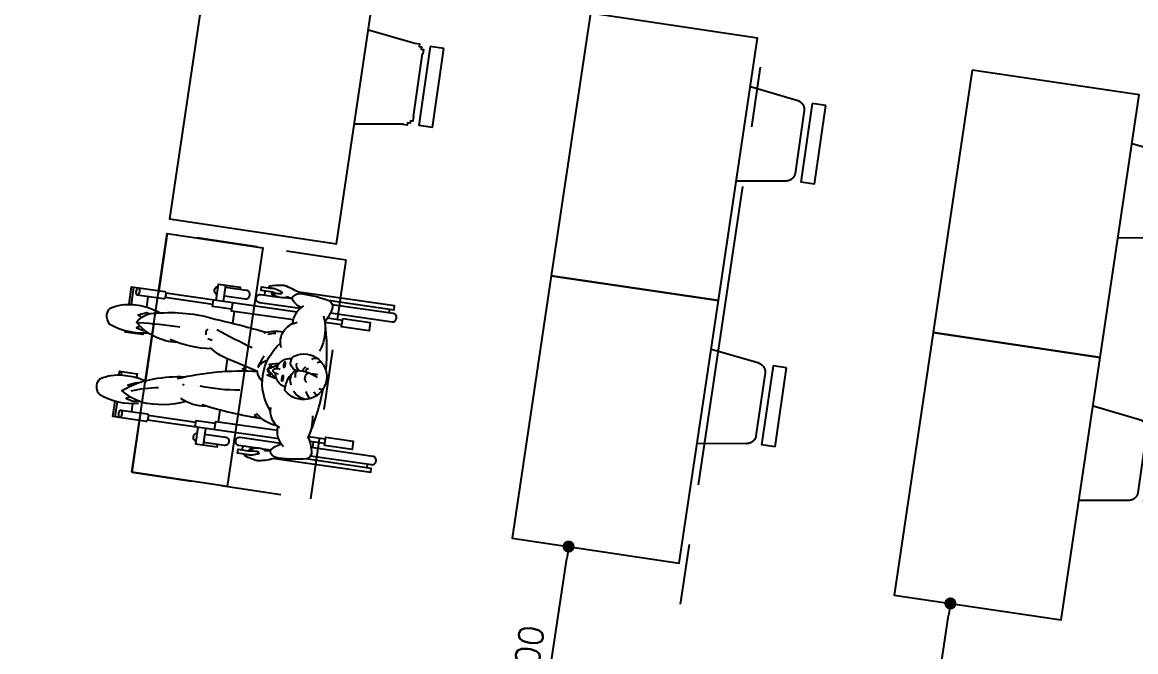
# Model space of a CAD drawing. Header units: millimetres. Extents: x 338 to 506, y 179 to 335.
# Drawn here: x 436.802 to 441.417, y 267.389 to 269.998 of the extents above; entities that cross this region are included whole.
import ezdxf

# ---------------------------------------------------------------- set-up
doc = ezdxf.new("R2010")
doc.units = ezdxf.units.MM
for name, pattern in [('CENTER', [2, 1.25, -0.25, 0.25, -0.25]), ('DASHED2', [0.375, 0.25, -0.125]), ('HIDDEN', [0.375, 0.25, -0.125])]:
    doc.linetypes.add(name, pattern=pattern)
for name, color, linetype in [('EJES_DE_COLUMNA', 255, 'DASHED2'), ('MUEBLES_FIJOS', 145, 'Continuous'), ('MUROS', 32, 'Continuous'), ('PUPITRES', 8, 'Continuous'), ('TEXTOS', 7, 'Continuous')]:
    doc.layers.add(name, color=color, linetype=linetype)
doc.styles.add('NOTAS', font='simplex.shx')
doc.styles.get("Standard").update_dxf_attribs({"font": 'ARIALUNI.ttf'})
doc.dimstyles.new('ROMANS', dxfattribs={"dimtxt": 0.1, "dimasz": 0.05, "dimexe": 0.04, "dimexo": 0.5, "dimgap": 0.05, "dimtad": 1, "dimtih": 1, "dimtoh": 1, "dimdec": 4, "dimzin": 5, "dimdsep": 46, "dimtxsty": 'Standard', "dimsah": 1, "dimcen": 0.05, "dimse1": 1, "dimse2": 1, "dimclrd": 7, "dimclre": 7, "dimclrt": 7, "dimadec": 0, "dimazin": 0, "dimtfac": 1, "dimtdec": 4, "dimtix": 1, "dimtmove": 2, "dimatfit": 3, "dimfxl": 1, "dimtolj": 1, "dimarcsym": 0})

# ---------------------------------------------------------------- blocks, each defined once
blk = doc.blocks.new('_DOT')
at = {"color": 0, "linetype": 'ByBlock'}
blk.add_line((-0.5, 0), (-1, 0), dxfattribs=at)
at = {"color": 0, "linetype": 'ByBlock', "const_width": 0.5}
blk.add_lwpolyline([(-0.25, 0, 1), (0.25, 0, 1)], format="xyb", close=True, dxfattribs=at)
blk = doc.blocks.new('*U672')
at = {"color": 7, "style": 'NOTAS'}
blk.add_text('1.00', height=0.1, dxfattribs=at).set_placement((2.3694, 0.8366))
blk = doc.blocks.new('*D671')
at = {"color": 7, "transparency": 16777216}
blk.add_line((2.06, 0.7866), (2.9645, 0.7866), dxfattribs=at)
at = {"layer": 'DEFPOINTS', "color": 0, "transparency": 16777216}
for p in [(2.01, 1.0228, -0.0148), (3.0145, 1.0228, -0.0148), (3.0145, 0.7866)]:
    blk.add_point(p, dxfattribs=at)
at = {"transparency": 16777216}
blk.add_blockref('*U672', (0, 0), dxfattribs=at)
at = {"color": 7, "transparency": 16777216, "xscale": 0.05, "yscale": 0.05, "zscale": 0.05, "rotation": 180}
blk.add_blockref('_DOT', (2.01, 0.7866), dxfattribs=at)
at = {"color": 7, "transparency": 16777216, "xscale": 0.05, "yscale": 0.05, "zscale": 0.05}
blk.add_blockref('_DOT', (3.0145, 0.7866), dxfattribs=at)
blk = doc.blocks.new('PERSONA_CON_DISCAPACIDAD')
at = {"layer": 'MUEBLES_FIJOS'}
for points in [[(-49.6817, 47.6421, -0.145915), (-49.6699, 47.8062, -0.176095), (-49.6313, 47.8248, -0.120542), (-49.6031, 47.8152, -0.12727), (-49.5741, 47.7226), (-49.574, 47.6923, -0.06651), (-49.5844, 47.6285)], [(-49.3868, 47.6436, -0.145915), (-49.3749, 47.8077, -0.176095), (-49.3363, 47.8263, -0.120542), (-49.3081, 47.8167, -0.12727), (-49.2792, 47.724), (-49.279, 47.6938, -0.089352), (-49.2969, 47.6091)], [(-49.7191, 47.7105), (-49.7186, 47.6003, -0.206485), (-49.7194, 47.5983, -0.096237), (-49.7231, 47.5959, -0.053065), (-49.7278, 47.5946, -0.040141), (-49.7342, 47.5941, -0.040141), (-49.7406, 47.5946, -0.053065), (-49.7453, 47.5958, -0.096237), (-49.749, 47.5982, -0.206485), (-49.7499, 47.6001), (-49.7506, 47.7387), (-49.6864, 47.739)], [(-49.6445, 47.4485, -0.12434), (-49.6746, 47.6296, -0.099271), (-49.6381, 47.7178, -0.089867), (-49.5716, 47.5947, -0.062517), (-49.5435, 47.4678)], [(-49.2793, 47.741), (-49.207, 47.7414), (-49.2063, 47.6029, -0.206485), (-49.2071, 47.6009, -0.096237), (-49.2108, 47.5985, -0.053065), (-49.2155, 47.5972, -0.040141), (-49.2219, 47.5967, -0.040141), (-49.2283, 47.5971, -0.053065), (-49.233, 47.5984, -0.096237), (-49.2367, 47.6007, -0.206485), (-49.2376, 47.6027), (-49.2381, 47.713)], [(-49.6334, 47.6799, -0.05357), (-49.6037, 47.5705)], [(-49.407, 47.5209, -0.219174), (-49.3488, 47.6997, -0.235211), (-49.3001, 47.6232, -0.095726), (-49.2886, 47.3791, -0.014959), (-49.3115, 47.1618)], [(-49.3492, 47.6915, -0.022155), (-49.3421, 47.5192)], [(-49.4124, 47.3766, -0.106147), (-49.3993, 47.551)], [(-49.5551, 47.4977, -0.074469), (-49.4771, 47.1742)], [(-49.6509, 47.3632, -0.166769), (-49.6346, 47.4716)], [(-49.8009, 47.3841, -0.345501), (-49.7856, 47.3962), (-49.7824, 47.3963, -0.345501), (-49.767, 47.3843)], [(-49.5647, 47.2353, -0.057811), (-49.5722, 47.3993)], [(-49.359, 47.4064, -0.225235), (-49.3326, 47.4034)], [(-49.187, 47.3872, -0.345501), (-49.1717, 47.3993), (-49.1685, 47.3994, -0.345501), (-49.1531, 47.3874)], [(-49.7664, 47.3526), (-49.7659, 47.2648, -0.414214), (-49.7817, 47.2489), (-49.7848, 47.2488, -0.414214), (-49.8007, 47.2646), (-49.8012, 47.3525)], [(-49.6682, 47.1269, -0.0383), (-49.6481, 47.3816)], [(-49.5138, 47.1499, -0.201962), (-49.4771, 47.1742), (-49.4487, 47.2864, -0.104766), (-49.4094, 47.3812)], [(-49.3839, 47.2105, -0.015142), (-49.331, 47.3659)], [(-49.1873, 47.3556), (-49.1868, 47.2677, 0.414214), (-49.1709, 47.2519), (-49.1678, 47.252, 0.414214), (-49.152, 47.2679), (-49.1525, 47.3557)], [(-49.7922, 47.138), (-49.7925, 47.2047, -0.414214), (-49.7768, 47.2206), (-49.7736, 47.2206, -0.414214), (-49.7577, 47.2048), (-49.7568, 47.0346)], [(-49.1936, 47.0375), (-49.1944, 47.2077, -0.414214), (-49.1787, 47.2236), (-49.1755, 47.2236, -0.414214), (-49.1596, 47.2079), (-49.1593, 47.1412)], [(-49.8197, 47.0401, -0.035305), (-49.8417, 47.1054, -0.099616), (-49.8428, 47.1242, -0.036148), (-49.8323, 47.1725, -0.848873), (-49.8245, 47.171, 0.109239), (-49.8128, 47.1175)], [(-49.4605, 47.1743, -0.154959), (-49.4277, 47.1461)], [(-49.4567, 47.1746, -0.019097), (-49.4089, 47.1557)], [(-49.3155, 47.1709, -0.11805), (-49.2988, 47.0925)], [(-49.155, 47.0931, -0.204192), (-49.1534, 47.1595, -1.027599), (-49.1436, 47.154, 0.060435), (-49.1444, 47.1227)], [(-49.1385, 47.1209, 0.109239), (-49.1273, 47.1745, -0.848873), (-49.1195, 47.1761, -0.036148), (-49.1085, 47.1279, -0.099616), (-49.1094, 47.1091, -0.035305), (-49.1308, 47.0435)], [(-49.8147, 47.1145, -0.156443), (-49.8066, 47.1227)], [(-49.8069, 47.1194, 0.060435), (-49.808, 47.1507, -1.027599), (-49.7983, 47.1563, -0.204192), (-49.796, 47.0899)], [(-49.8003, 47.1584), (-49.7979, 47.1509, -0.409041), (-49.7991, 47.1485), (-49.8028, 47.1473, -0.425399), (-49.8052, 47.1485), (-49.8077, 47.157)], [(-49.6887, 47.0601, -0.169592), (-49.6496, 47.1522)], [(-49.6681, 47.1409, -0.204778), (-49.6547, 47.1586)], [(-49.668, 47.1527, -0.169214), (-49.6633, 47.1602)], [(-49.6319, 47.0964, -0.372716), (-49.348, 47.0968)], [(-49.4816, 47.1206, -0.098684), (-49.4628, 47.1342), (-49.4971, 47.0904)], [(-49.4397, 47.0943), (-49.4628, 47.1342, -0.084764), (-49.4463, 47.1231)], [(-49.3178, 47.1545, -0.048411), (-49.3088, 47.1225)], [(-49.144, 47.1603), (-49.1464, 47.1519, -0.425399), (-49.1488, 47.1506), (-49.1525, 47.1518, -0.409041), (-49.1537, 47.1541), (-49.1514, 47.1617)], [(-49.1447, 47.1261, -0.156443), (-49.1366, 47.1179)], [(-49.7144, 46.9273, -0.118792), (-49.78, 46.903, -0.291241), (-49.8058, 46.9186, -0.050107), (-49.8192, 47.0319, -0.357352), (-49.795, 47.0737, -0.189775), (-49.7613, 47.0306)], [(-49.7974, 47.0974, -0.043325), (-49.7945, 47.0734)], [(-49.6952, 47.0483, -0.307481), (-49.6168, 47.0972)], [(-49.5247, 47.0506, -0.322663), (-49.4743, 47.0984)], [(-49.4751, 47.0861, -0.206665), (-49.469, 47.1087)], [(-49.4694, 47.1082, -0.357088), (-49.4627, 47.1101, -0.364202), (-49.4536, 47.0821)], [(-49.4532, 47.0982, -0.360503), (-49.4034, 47.0409)], [(-49.3653, 47.0909, -0.456148), (-49.2517, 47.0408)], [(-49.1891, 47.0335, -0.189775), (-49.1559, 47.0769, -0.357352), (-49.1312, 47.0354, -0.050107), (-49.1435, 46.9219, -0.291241), (-49.1691, 46.906, -0.118792), (-49.2349, 46.9298)], [(-49.1564, 47.0767, -0.043325), (-49.1537, 47.1007)], [(-49.7702, 47.0208, -0.244091), (-49.6907, 47.0569)], [(-49.5125, 47.0273, -0.266506), (-49.4611, 47.0279)], [(-49.2599, 47.0591, -0.244091), (-49.1801, 47.0237)], [(-49.5632, 46.9616, -0.187029), (-49.5361, 47.0142)], [(-49.4785, 47.0144, -0.204582), (-49.4489, 47.0118)], [(-49.4495, 47.0167, -0.163457), (-49.4657, 46.9254)], [(-49.4483, 47.0054, -0.286719), (-49.42, 47.0176)], [(-49.4481, 46.9887, -0.362215), (-49.4299, 46.9764)], [(-49.5565, 46.9408, -0.181971), (-49.5299, 46.9614)], [(-49.4926, 46.9655, -0.526706), (-49.4514, 46.9637)], [(-49.4545, 46.9249, -0.013663), (-49.454, 46.9536)], [(-49.4491, 46.9769, -0.381185), (-49.4332, 46.9667)], [(-49.4056, 46.9331, -0.385338), (-49.3999, 46.9176)], [(-49.3953, 46.9582, -0.356157), (-49.3879, 46.9347)], [(-49.2096, 46.9375, -0.197527), (-49.3564, 46.9321)], [(-49.791, 46.9049), (-49.7897, 46.6492, 0.414214), (-49.7738, 46.6335), (-49.7706, 46.6335, 0.414214), (-49.7549, 46.6494), (-49.7562, 46.9078)], [(-49.6264, 46.9216, -0.125167), (-49.7214, 46.9277)], [(-49.7132, 46.854), (-49.7136, 46.9252, 0.058572), (-49.509, 46.8942)], [(-49.538, 46.9143, -0.322225), (-49.5259, 46.9293)], [(-49.5093, 46.8948, -0.374897), (-49.5092, 46.9104)], [(-49.2373, 46.9276, -0.055195), (-49.4297, 46.8952)], [(-49.1929, 46.9106), (-49.1916, 46.6523, 0.414214), (-49.1757, 46.6365), (-49.1726, 46.6365, 0.414214), (-49.1568, 46.6524), (-49.1581, 46.9081)]]:
    blk.add_lwpolyline(points, format="xyb", dxfattribs=at)
for points in [[(-49.7505, 47.7294), (-49.6874, 47.7297)], [(-49.5757, 47.7395), (-49.5607, 47.7396), (-49.5604, 47.6658), (-49.5762, 47.6657)], [(-49.5747, 47.7303), (-49.5607, 47.7303)], [(-49.3922, 47.6667), (-49.3964, 47.6666), (-49.3968, 47.7404), (-49.3925, 47.7405)], [(-49.3968, 47.7312), (-49.3925, 47.7312)], [(-49.2792, 47.7317), (-49.2069, 47.7321)], [(-49.6585, 47.6805), (-49.6679, 47.6955), (-49.6746, 47.6651), (-49.6714, 47.6436)], [(-49.5989, 47.6585), (-49.5981, 47.6615), (-49.6124, 47.6967), (-49.6169, 47.6886)], [(-49.3636, 47.682), (-49.373, 47.697), (-49.3796, 47.6666), (-49.3786, 47.6592)], [(-49.3266, 47.6816), (-49.3175, 47.6982), (-49.3031, 47.663), (-49.3067, 47.6501)], [(-49.7189, 47.665), (-49.6859, 47.6652)], [(-49.2813, 47.6672), (-49.2379, 47.6674)], [(-49.7411, 47.0454), (-49.7439, 47.5953)], [(-49.7239, 47.3954), (-49.7249, 47.5953)], [(-49.2302, 47.3979), (-49.2312, 47.5978)], [(-49.2095, 47.0481), (-49.2122, 47.598)], [(-49.5728, 47.4698), (-49.5803, 47.4709)], [(-49.7428, 47.3953), (-49.7159, 47.3954), (-49.7155, 47.3147)], [(-49.3778, 47.3788), (-49.3736, 47.3978)], [(-49.2377, 47.3171), (-49.2381, 47.3978), (-49.2112, 47.398)], [(-49.7428, 47.3844), (-49.8113, 47.384), (-49.8108, 47.2929), (-49.8009, 47.293)], [(-49.7426, 47.3528), (-49.8111, 47.3524)], [(-49.2112, 47.3871), (-49.1427, 47.3874), (-49.1422, 47.2963), (-49.1522, 47.2962)], [(-49.211, 47.3554), (-49.1425, 47.3558)], [(-49.7424, 47.3146), (-49.7076, 47.3147), (-49.7063, 47.0564)], [(-49.7076, 47.3028), (-49.6585, 47.3031)], [(-49.4962, 47.3039), (-49.4447, 47.3041)], [(-49.295, 47.3049), (-49.2456, 47.3051)], [(-49.2443, 47.0588), (-49.2456, 47.3171), (-49.2108, 47.3172)], [(-49.486, 47.2303), (-49.4664, 47.2304)], [(-49.4761, 47.2205), (-49.4762, 47.2401)], [(-49.1436, 47.1597), (-49.1438, 47.2087), (-49.128, 47.2088), (-49.1278, 47.1621)], [(-49.8239, 47.1586), (-49.8242, 47.2053), (-49.8083, 47.2054), (-49.8081, 47.1563)], [(-49.8083, 47.1878), (-49.7924, 47.1879)], [(-49.1596, 47.1911), (-49.1437, 47.1911)], [(-49.4971, 47.0903), (-49.487, 47.1318), (-49.4785, 47.1141)], [(-49.431, 47.0897), (-49.4421, 47.1308), (-49.4512, 47.1141)], [(-49.7918, 47.0718), (-49.792, 47.1036)], [(-49.159, 47.075), (-49.1591, 47.1068)], [(-49.8234, 47.0492), (-49.8214, 46.6483), (-49.8055, 46.6484), (-49.8069, 46.9239)], [(-49.1424, 46.9273), (-49.141, 46.6517), (-49.1252, 46.6518), (-49.1272, 47.0527)], [(-49.7324, 46.9022), (-49.7562, 46.9021)], [(-49.7322, 46.8539), (-49.7325, 46.9169)], [(-49.2354, 46.8564), (-49.2358, 46.9278)], [(-49.2164, 46.8565), (-49.2167, 46.9195)], [(-49.8056, 46.666), (-49.7898, 46.666)], [(-49.1569, 46.6692), (-49.1411, 46.6693)]]:
    blk.add_lwpolyline(points, dxfattribs=at)
for points in [[(-49.7191, 47.7105, -0.206485), (-49.72, 47.7086, -0.096237), (-49.7237, 47.7062, -0.053065), (-49.7284, 47.7049, -0.040141), (-49.7348, 47.7043, -0.040141), (-49.7412, 47.7048, -0.053065), (-49.7458, 47.7061, -0.096237), (-49.7496, 47.7084, -0.206485), (-49.7504, 47.7104, -0.206485), (-49.7496, 47.7123, -0.096237), (-49.7459, 47.7147, -0.053065), (-49.7412, 47.716, -0.040141), (-49.7348, 47.7166, -0.040141), (-49.7284, 47.7161, -0.053065), (-49.7237, 47.7148, -0.096237), (-49.72, 47.7125, -0.206485)], [(-49.2381, 47.713, -0.206485), (-49.2373, 47.7149, -0.096237), (-49.2336, 47.7173, -0.053065), (-49.2289, 47.7186, -0.040141), (-49.2225, 47.7192, -0.040141), (-49.2161, 47.7187, -0.053065), (-49.2114, 47.7174, -0.096237), (-49.2077, 47.7151, -0.206485), (-49.2068, 47.7131, -0.206485), (-49.2076, 47.7112, -0.096237), (-49.2114, 47.7088, -0.053065), (-49.216, 47.7075, -0.040141), (-49.2224, 47.7069, -0.040141), (-49.2288, 47.7074, -0.053065), (-49.2335, 47.7087, -0.096237), (-49.2373, 47.711, -0.206485)], [(-49.4835, 46.8868, -0.613456), (-49.5382, 47.0496, -0.253101), (-49.4495, 47.0167, -0.629795), (-49.3918, 47.0324, -0.646191)], [(-49.4899, 47.0692, -0.018085), (-49.4848, 47.0691, -0.025216), (-49.4812, 47.0686, -0.056665), (-49.478, 47.0677, -0.301466), (-49.4776, 47.0671, -0.301466), (-49.478, 47.0666, -0.056665), (-49.4812, 47.0656, -0.025216), (-49.4848, 47.0651, -0.018085), (-49.4898, 47.0649, -0.018085), (-49.4949, 47.0651, -0.025216), (-49.4985, 47.0655, -0.056665), (-49.5017, 47.0664, -0.301466), (-49.5021, 47.067, -0.301466), (-49.5017, 47.0676, -0.056665), (-49.4985, 47.0685, -0.025216), (-49.4949, 47.069, -0.018085)], [(-49.4208, 47.0674, -0.301466), (-49.4212, 47.0668, -0.056665), (-49.4244, 47.0659, -0.025216), (-49.428, 47.0654, -0.018085), (-49.4331, 47.0652, -0.018085), (-49.4381, 47.0654, -0.025216), (-49.4418, 47.0658, -0.056665), (-49.445, 47.0667, -0.301466), (-49.4454, 47.0673, -0.301466), (-49.445, 47.0679, -0.056665), (-49.4418, 47.0688, -0.025216), (-49.4382, 47.0693, -0.018085), (-49.4331, 47.0695, -0.018085), (-49.428, 47.0693, -0.025216), (-49.4244, 47.0689, -0.056665), (-49.4212, 47.068, -0.301466)]]:
    blk.add_lwpolyline(points, format="xyb", close=True, dxfattribs=at)
for points in [[(-49.7401, 46.8538), (-49.7053, 46.854), (-49.7047, 46.7389), (-49.7395, 46.7387)], [(-49.2085, 46.8565), (-49.2079, 46.7414), (-49.2427, 46.7412), (-49.2433, 46.8563)]]:
    blk.add_lwpolyline(points, close=True, dxfattribs=at)
blk = doc.blocks.new('A$C17E1E422')
at = {"layer": 'PUPITRES'}
blk.add_lwpolyline([(0, 0.9945), (1, 0.9945), (1, 0.5945), (0, 0.5945), (0, 0.9945)], dxfattribs=at)
at = {"layer": 'PUPITRES', "color": 177, "linetype": 'HIDDEN'}
blk.add_lwpolyline([(1, 0.9945), (0, 0.9945), (0, 0.2445), (1, 0.2445), (1, 0.9945)], dxfattribs=at)
at = {"layer": 'TEXTOS', "color": 67}
blk.add_blockref('PERSONA_CON_DISCAPACIDAD', (49.9671, -46.6335), dxfattribs=at)
blk = doc.blocks.new('EJES_ESTRUCTURALES')
at = {"layer": 'EJES_DE_COLUMNA', "color": 9, "linetype": 'CENTER'}
blk.add_line((661.47768, 154.66228), (759.37077, 154.66627), dxfattribs=at)
blk = doc.blocks.new('A$C413DDC7C')
at = {"color": 0, "extrusion": (2.33163e-06, -0.000958086, 1)}
for p, q in [((3.54467, 0.12178, -0.015), (3.51545, 0.31984, -0.01481)), ((3.91124, 0.32176, -0.01481), (3.88396, 0.12343, -0.015)), ((4.64467, 0.12178, -0.015), (4.61545, 0.31984, -0.01481)), ((5.01124, 0.32176, -0.01481), (4.98396, 0.12343, -0.015)), ((3.87973, 0.05876, -0.01506), (3.54953, 0.05715, -0.01506)), ((3.54981, 0, -0.01511), (3.54953, 0.05715, -0.01506)), ((3.84651, 0.08717, -0.01503), (3.58246, 0.08588, -0.01503)), ((3.88, 0.00161, -0.01511), (3.87973, 0.05876, -0.01506)), ((4.97973, 0.05876, -0.01506), (4.64953, 0.05715, -0.01506)), ((4.64981, 0, -0.01511), (4.64953, 0.05715, -0.01506)), ((4.94651, 0.08717, -0.01503), (4.68246, 0.08588, -0.01503)), ((4.98, 0.00161, -0.01511), (4.97973, 0.05876, -0.01506)), ((3.54981, 0, -0.01511), (3.88, 0.00161, -0.01511)), ((4.64981, 0, -0.01511), (4.98, 0.00161, -0.01511))]:
    blk.add_line(p, q, dxfattribs=at)
at = {"elevation": -0.01481}
for points in [[(4.11453, 1.02275), (3.01453, 1.02275), (3.01453, 0.32275), (4.11453, 0.32275)], [(5.21453, 1.02275), (4.11453, 1.02275), (4.11453, 0.32275), (5.21453, 0.32275)]]:
    blk.add_lwpolyline(points, close=True, dxfattribs=at)
at = {"color": 0}
for points in [[(3.58246, 0.08588, -0.01503), (3.58204, 0.08589, -0.01503), (3.58162, 0.08589, -0.01503), (3.5812, 0.0859, -0.01503), (3.58078, 0.08592, -0.01503), (3.58036, 0.08594, -0.01503), (3.57994, 0.08597, -0.01503), (3.57952, 0.086, -0.01503), (3.5791, 0.08604, -0.01503), (3.57869, 0.08608, -0.01503), (3.57827, 0.08612, -0.01503), (3.57785, 0.08618, -0.01503), (3.57743, 0.08624, -0.01503), (3.57702, 0.0863, -0.01503), (3.5766, 0.08637, -0.01503), (3.57619, 0.08644, -0.01503), (3.57577, 0.08652, -0.01503), (3.57536, 0.0866, -0.01503), (3.57494, 0.08669, -0.01503), (3.57453, 0.08678, -0.01503), (3.57412, 0.08688, -0.01503), (3.57371, 0.08699, -0.01503), (3.5733, 0.0871, -0.01503), (3.57289, 0.08721, -0.01503), (3.57249, 0.08733, -0.01503), (3.57208, 0.08745, -0.01503), (3.57168, 0.08758, -0.01503), (3.57127, 0.08772, -0.01503), (3.57087, 0.08786, -0.01503), (3.57047, 0.088, -0.01503), (3.57007, 0.08815, -0.01503), (3.56968, 0.0883, -0.01503), (3.56928, 0.08846, -0.01503), (3.56889, 0.08863, -0.01503), (3.56849, 0.0888, -0.01503), (3.5681, 0.08897, -0.01503), (3.56771, 0.08915, -0.01503), (3.56733, 0.08933, -0.01503), (3.56694, 0.08952, -0.01503), (3.56656, 0.08971, -0.01503), (3.56617, 0.08991, -0.01503), (3.56579, 0.09011, -0.01503), (3.56542, 0.09032, -0.01503), (3.56504, 0.09053, -0.01503), (3.56467, 0.09075, -0.01503), (3.56429, 0.09097, -0.01503), (3.56392, 0.09119, -0.01503), (3.56356, 0.09142, -0.01503), (3.56319, 0.09166, -0.01503), (3.56283, 0.0919, -0.01503), (3.56247, 0.09214, -0.01503), (3.56211, 0.09239, -0.01502), (3.56176, 0.09264, -0.01502), (3.5614, 0.0929, -0.01502), (3.56105, 0.09316, -0.01502), (3.5607, 0.09343, -0.01502), (3.56036, 0.0937, -0.01502), (3.56002, 0.09397, -0.01502), (3.55968, 0.09425, -0.01502), (3.55934, 0.09453, -0.01502), (3.55901, 0.09482, -0.01502), (3.55867, 0.09511, -0.01502), (3.55835, 0.09541, -0.01502), (3.55802, 0.0957, -0.01502), (3.5577, 0.09601, -0.01502), (3.55738, 0.09631, -0.01502), (3.55706, 0.09663, -0.01502), (3.55675, 0.09694, -0.01502), (3.55644, 0.09726, -0.01502), (3.55613, 0.09758, -0.01502), (3.55582, 0.09791, -0.01502), (3.55552, 0.09824, -0.01502), (3.55523, 0.09857, -0.01502), (3.55493, 0.09891, -0.01502), (3.55464, 0.09925, -0.01502), (3.55435, 0.0996, -0.01502), (3.55407, 0.09994, -0.01502), (3.55379, 0.1003, -0.01502), (3.55351, 0.10065, -0.01502), (3.55324, 0.10101, -0.01502), (3.55296, 0.10137, -0.01502), (3.5527, 0.10174, -0.01502), (3.55243, 0.10211, -0.01502), (3.55217, 0.10248, -0.01502), (3.55192, 0.10285, -0.01501), (3.55167, 0.10323, -0.01501), (3.55142, 0.10361, -0.01501), (3.55117, 0.104, -0.01501), (3.55093, 0.10439, -0.01501), (3.55069, 0.10478, -0.01501), (3.55046, 0.10517, -0.01501), (3.55023, 0.10557, -0.01501), (3.55001, 0.10597, -0.01501), (3.54978, 0.10637, -0.01501), (3.54957, 0.10677, -0.01501), (3.54935, 0.10718, -0.01501), (3.54914, 0.10759, -0.01501), (3.54894, 0.108, -0.01501), (3.54873, 0.10841, -0.01501), (3.54854, 0.10883, -0.01501), (3.54834, 0.10925, -0.01501), (3.54815, 0.10967, -0.01501), (3.54797, 0.1101, -0.01501), (3.54779, 0.11053, -0.01501), (3.54761, 0.11095, -0.01501), (3.54744, 0.11139, -0.01501), (3.54727, 0.11182, -0.01501), (3.5471, 0.11225, -0.01501), (3.54694, 0.11269, -0.01501), (3.54679, 0.11313, -0.015), (3.54664, 0.11357, -0.015), (3.54649, 0.11402, -0.015), (3.54635, 0.11446, -0.015), (3.54621, 0.11491, -0.015), (3.54607, 0.11536, -0.015), (3.54595, 0.11581, -0.015), (3.54582, 0.11626, -0.015), (3.5457, 0.11671, -0.015), (3.54558, 0.11716, -0.015), (3.54547, 0.11762, -0.015), (3.54536, 0.11808, -0.015), (3.54526, 0.11854, -0.015), (3.54516, 0.119, -0.015), (3.54507, 0.11946, -0.015), (3.54498, 0.11992, -0.015), (3.5449, 0.12038, -0.015), (3.54482, 0.12085, -0.015), (3.54474, 0.12131, -0.015), (3.54467, 0.12178, -0.015)], [(3.88396, 0.12343, -0.015), (3.88389, 0.12296, -0.015), (3.88382, 0.1225, -0.015), (3.88374, 0.12203, -0.015), (3.88366, 0.12157, -0.015), (3.88358, 0.1211, -0.015), (3.88349, 0.12064, -0.015), (3.8834, 0.12018, -0.015), (3.8833, 0.11972, -0.015), (3.88319, 0.11926, -0.015), (3.88309, 0.11881, -0.015), (3.88298, 0.11835, -0.015), (3.88286, 0.1179, -0.015), (3.88274, 0.11744, -0.015), (3.88261, 0.11699, -0.015), (3.88248, 0.11654, -0.015), (3.88235, 0.1161, -0.015), (3.88221, 0.11565, -0.015), (3.88207, 0.11521, -0.015), (3.88192, 0.11476, -0.015), (3.88177, 0.11432, -0.015), (3.88161, 0.11388, -0.015), (3.88145, 0.11345, -0.01501), (3.88129, 0.11301, -0.01501), (3.88112, 0.11258, -0.01501), (3.88095, 0.11215, -0.01501), (3.88077, 0.11172, -0.01501), (3.88059, 0.11129, -0.01501), (3.88041, 0.11087, -0.01501), (3.88022, 0.11045, -0.01501), (3.88002, 0.11003, -0.01501), (3.87982, 0.10961, -0.01501), (3.87962, 0.1092, -0.01501), (3.87942, 0.10879, -0.01501), (3.87921, 0.10837, -0.01501), (3.87899, 0.10797, -0.01501), (3.87877, 0.10756, -0.01501), (3.87855, 0.10716, -0.01501), (3.87833, 0.10676, -0.01501), (3.8781, 0.10637, -0.01501), (3.87786, 0.10598, -0.01501), (3.87763, 0.10559, -0.01501), (3.87739, 0.1052, -0.01501), (3.87714, 0.10482, -0.01501), (3.87689, 0.10444, -0.01501), (3.87664, 0.10406, -0.01501), (3.87638, 0.10368, -0.01501), (3.87612, 0.10331, -0.01502), (3.87586, 0.10294, -0.01502), (3.87559, 0.10258, -0.01502), (3.87532, 0.10222, -0.01502), (3.87505, 0.10186, -0.01502), (3.87477, 0.1015, -0.01502), (3.87449, 0.10115, -0.01502), (3.87421, 0.10081, -0.01502), (3.87392, 0.10046, -0.01502), (3.87363, 0.10012, -0.01502), (3.87333, 0.09979, -0.01502), (3.87303, 0.09945, -0.01502), (3.87273, 0.09912, -0.01502), (3.87243, 0.0988, -0.01502), (3.87212, 0.09848, -0.01502), (3.87181, 0.09816, -0.01502), (3.8715, 0.09784, -0.01502), (3.87118, 0.09753, -0.01502), (3.87086, 0.09723, -0.01502), (3.87054, 0.09692, -0.01502), (3.87021, 0.09663, -0.01502), (3.86988, 0.09633, -0.01502), (3.86955, 0.09604, -0.01502), (3.86922, 0.09576, -0.01502), (3.86888, 0.09547, -0.01502), (3.86854, 0.0952, -0.01502), (3.8682, 0.09492, -0.01502), (3.86785, 0.09465, -0.01502), (3.8675, 0.09439, -0.01502), (3.86715, 0.09413, -0.01502), (3.8668, 0.09387, -0.01502), (3.86645, 0.09362, -0.01502), (3.86609, 0.09337, -0.01502), (3.86573, 0.09313, -0.01502), (3.86536, 0.09289, -0.01503), (3.865, 0.09266, -0.01503), (3.86463, 0.09243, -0.01503), (3.86426, 0.09221, -0.01503), (3.86389, 0.09199, -0.01503), (3.86352, 0.09177, -0.01503), (3.86314, 0.09156, -0.01503), (3.86276, 0.09135, -0.01503), (3.86238, 0.09115, -0.01503), (3.862, 0.09096, -0.01503), (3.86162, 0.09076, -0.01503), (3.86123, 0.09058, -0.01503), (3.86084, 0.09039, -0.01503), (3.86045, 0.09022, -0.01503), (3.86006, 0.09004, -0.01503), (3.85967, 0.08988, -0.01503), (3.85928, 0.08971, -0.01503), (3.85888, 0.08956, -0.01503), (3.85848, 0.0894, -0.01503), (3.85808, 0.08925, -0.01503), (3.85768, 0.08911, -0.01503), (3.85728, 0.08897, -0.01503), (3.85688, 0.08884, -0.01503), (3.85647, 0.08871, -0.01503), (3.85607, 0.08859, -0.01503), (3.85566, 0.08847, -0.01503), (3.85525, 0.08836, -0.01503), (3.85485, 0.08825, -0.01503), (3.85444, 0.08815, -0.01503), (3.85402, 0.08805, -0.01503), (3.85361, 0.08796, -0.01503), (3.8532, 0.08787, -0.01503), (3.85279, 0.08779, -0.01503), (3.85237, 0.08771, -0.01503), (3.85196, 0.08764, -0.01503), (3.85154, 0.08757, -0.01503), (3.85112, 0.08751, -0.01503), (3.85071, 0.08745, -0.01503), (3.85029, 0.0874, -0.01503), (3.84987, 0.08735, -0.01503), (3.84945, 0.08731, -0.01503), (3.84903, 0.08728, -0.01503), (3.84861, 0.08725, -0.01503), (3.84819, 0.08722, -0.01503), (3.84777, 0.0872, -0.01503), (3.84735, 0.08718, -0.01503), (3.84693, 0.08717, -0.01503), (3.84651, 0.08717, -0.01503)], [(4.68246, 0.08588, -0.01503), (4.68204, 0.08589, -0.01503), (4.68162, 0.08589, -0.01503), (4.6812, 0.0859, -0.01503), (4.68078, 0.08592, -0.01503), (4.68036, 0.08594, -0.01503), (4.67994, 0.08597, -0.01503), (4.67952, 0.086, -0.01503), (4.6791, 0.08604, -0.01503), (4.67869, 0.08608, -0.01503), (4.67827, 0.08612, -0.01503), (4.67785, 0.08618, -0.01503), (4.67743, 0.08624, -0.01503), (4.67702, 0.0863, -0.01503), (4.6766, 0.08637, -0.01503), (4.67619, 0.08644, -0.01503), (4.67577, 0.08652, -0.01503), (4.67536, 0.0866, -0.01503), (4.67494, 0.08669, -0.01503), (4.67453, 0.08678, -0.01503), (4.67412, 0.08688, -0.01503), (4.67371, 0.08699, -0.01503), (4.6733, 0.0871, -0.01503), (4.67289, 0.08721, -0.01503), (4.67249, 0.08733, -0.01503), (4.67208, 0.08745, -0.01503), (4.67168, 0.08758, -0.01503), (4.67127, 0.08772, -0.01503), (4.67087, 0.08786, -0.01503), (4.67047, 0.088, -0.01503), (4.67007, 0.08815, -0.01503), (4.66968, 0.0883, -0.01503), (4.66928, 0.08846, -0.01503), (4.66889, 0.08863, -0.01503), (4.66849, 0.0888, -0.01503), (4.6681, 0.08897, -0.01503), (4.66771, 0.08915, -0.01503), (4.66733, 0.08933, -0.01503), (4.66694, 0.08952, -0.01503), (4.66656, 0.08971, -0.01503), (4.66617, 0.08991, -0.01503), (4.66579, 0.09011, -0.01503), (4.66542, 0.09032, -0.01503), (4.66504, 0.09053, -0.01503), (4.66467, 0.09075, -0.01503), (4.66429, 0.09097, -0.01503), (4.66392, 0.09119, -0.01503), (4.66356, 0.09142, -0.01503), (4.66319, 0.09166, -0.01503), (4.66283, 0.0919, -0.01503), (4.66247, 0.09214, -0.01503), (4.66211, 0.09239, -0.01502), (4.66176, 0.09264, -0.01502), (4.6614, 0.0929, -0.01502), (4.66105, 0.09316, -0.01502), (4.6607, 0.09343, -0.01502), (4.66036, 0.0937, -0.01502), (4.66002, 0.09397, -0.01502), (4.65968, 0.09425, -0.01502), (4.65934, 0.09453, -0.01502), (4.65901, 0.09482, -0.01502), (4.65867, 0.09511, -0.01502), (4.65835, 0.09541, -0.01502), (4.65802, 0.0957, -0.01502), (4.6577, 0.09601, -0.01502), (4.65738, 0.09631, -0.01502), (4.65706, 0.09663, -0.01502), (4.65675, 0.09694, -0.01502), (4.65644, 0.09726, -0.01502), (4.65613, 0.09758, -0.01502), (4.65582, 0.09791, -0.01502), (4.65552, 0.09824, -0.01502), (4.65523, 0.09857, -0.01502), (4.65493, 0.09891, -0.01502), (4.65464, 0.09925, -0.01502), (4.65435, 0.0996, -0.01502), (4.65407, 0.09994, -0.01502), (4.65379, 0.1003, -0.01502), (4.65351, 0.10065, -0.01502), (4.65324, 0.10101, -0.01502), (4.65296, 0.10137, -0.01502), (4.6527, 0.10174, -0.01502), (4.65243, 0.10211, -0.01502), (4.65217, 0.10248, -0.01502), (4.65192, 0.10285, -0.01501), (4.65167, 0.10323, -0.01501), (4.65142, 0.10361, -0.01501), (4.65117, 0.104, -0.01501), (4.65093, 0.10439, -0.01501), (4.65069, 0.10478, -0.01501), (4.65046, 0.10517, -0.01501), (4.65023, 0.10557, -0.01501), (4.65001, 0.10597, -0.01501), (4.64978, 0.10637, -0.01501), (4.64957, 0.10677, -0.01501), (4.64935, 0.10718, -0.01501), (4.64914, 0.10759, -0.01501), (4.64894, 0.108, -0.01501), (4.64873, 0.10841, -0.01501), (4.64854, 0.10883, -0.01501), (4.64834, 0.10925, -0.01501), (4.64815, 0.10967, -0.01501), (4.64797, 0.1101, -0.01501), (4.64779, 0.11053, -0.01501), (4.64761, 0.11095, -0.01501), (4.64744, 0.11139, -0.01501), (4.64727, 0.11182, -0.01501), (4.6471, 0.11225, -0.01501), (4.64694, 0.11269, -0.01501), (4.64679, 0.11313, -0.015), (4.64664, 0.11357, -0.015), (4.64649, 0.11402, -0.015), (4.64635, 0.11446, -0.015), (4.64621, 0.11491, -0.015), (4.64607, 0.11536, -0.015), (4.64595, 0.11581, -0.015), (4.64582, 0.11626, -0.015), (4.6457, 0.11671, -0.015), (4.64558, 0.11716, -0.015), (4.64547, 0.11762, -0.015), (4.64536, 0.11808, -0.015), (4.64526, 0.11854, -0.015), (4.64516, 0.119, -0.015), (4.64507, 0.11946, -0.015), (4.64498, 0.11992, -0.015), (4.6449, 0.12038, -0.015), (4.64482, 0.12085, -0.015), (4.64474, 0.12131, -0.015), (4.64467, 0.12178, -0.015)], [(4.98396, 0.12343, -0.015), (4.98389, 0.12296, -0.015), (4.98382, 0.1225, -0.015), (4.98374, 0.12203, -0.015), (4.98366, 0.12157, -0.015), (4.98358, 0.1211, -0.015), (4.98349, 0.12064, -0.015), (4.9834, 0.12018, -0.015), (4.9833, 0.11972, -0.015), (4.98319, 0.11926, -0.015), (4.98309, 0.11881, -0.015), (4.98298, 0.11835, -0.015), (4.98286, 0.1179, -0.015), (4.98274, 0.11744, -0.015), (4.98261, 0.11699, -0.015), (4.98248, 0.11654, -0.015), (4.98235, 0.1161, -0.015), (4.98221, 0.11565, -0.015), (4.98207, 0.11521, -0.015), (4.98192, 0.11476, -0.015), (4.98177, 0.11432, -0.015), (4.98161, 0.11388, -0.015), (4.98145, 0.11345, -0.01501), (4.98129, 0.11301, -0.01501), (4.98112, 0.11258, -0.01501), (4.98095, 0.11215, -0.01501), (4.98077, 0.11172, -0.01501), (4.98059, 0.11129, -0.01501), (4.98041, 0.11087, -0.01501), (4.98022, 0.11045, -0.01501), (4.98002, 0.11003, -0.01501), (4.97982, 0.10961, -0.01501), (4.97962, 0.1092, -0.01501), (4.97942, 0.10879, -0.01501), (4.97921, 0.10837, -0.01501), (4.97899, 0.10797, -0.01501), (4.97877, 0.10756, -0.01501), (4.97855, 0.10716, -0.01501), (4.97833, 0.10676, -0.01501), (4.9781, 0.10637, -0.01501), (4.97786, 0.10598, -0.01501), (4.97763, 0.10559, -0.01501), (4.97739, 0.1052, -0.01501), (4.97714, 0.10482, -0.01501), (4.97689, 0.10444, -0.01501), (4.97664, 0.10406, -0.01501), (4.97638, 0.10368, -0.01501), (4.97612, 0.10331, -0.01502), (4.97586, 0.10294, -0.01502), (4.97559, 0.10258, -0.01502), (4.97532, 0.10222, -0.01502), (4.97505, 0.10186, -0.01502), (4.97477, 0.1015, -0.01502), (4.97449, 0.10115, -0.01502), (4.97421, 0.10081, -0.01502), (4.97392, 0.10046, -0.01502), (4.97363, 0.10012, -0.01502), (4.97333, 0.09979, -0.01502), (4.97303, 0.09945, -0.01502), (4.97273, 0.09912, -0.01502), (4.97243, 0.0988, -0.01502), (4.97212, 0.09848, -0.01502), (4.97181, 0.09816, -0.01502), (4.9715, 0.09784, -0.01502), (4.97118, 0.09753, -0.01502), (4.97086, 0.09723, -0.01502), (4.97054, 0.09692, -0.01502), (4.97021, 0.09663, -0.01502), (4.96988, 0.09633, -0.01502), (4.96955, 0.09604, -0.01502), (4.96922, 0.09576, -0.01502), (4.96888, 0.09547, -0.01502), (4.96854, 0.0952, -0.01502), (4.9682, 0.09492, -0.01502), (4.96785, 0.09465, -0.01502), (4.9675, 0.09439, -0.01502), (4.96715, 0.09413, -0.01502), (4.9668, 0.09387, -0.01502), (4.96645, 0.09362, -0.01502), (4.96609, 0.09337, -0.01502), (4.96573, 0.09313, -0.01502), (4.96536, 0.09289, -0.01503), (4.965, 0.09266, -0.01503), (4.96463, 0.09243, -0.01503), (4.96426, 0.09221, -0.01503), (4.96389, 0.09199, -0.01503), (4.96352, 0.09177, -0.01503), (4.96314, 0.09156, -0.01503), (4.96276, 0.09135, -0.01503), (4.96238, 0.09115, -0.01503), (4.962, 0.09096, -0.01503), (4.96162, 0.09076, -0.01503), (4.96123, 0.09058, -0.01503), (4.96084, 0.09039, -0.01503), (4.96045, 0.09022, -0.01503), (4.96006, 0.09004, -0.01503), (4.95967, 0.08988, -0.01503), (4.95928, 0.08971, -0.01503), (4.95888, 0.08956, -0.01503), (4.95848, 0.0894, -0.01503), (4.95808, 0.08925, -0.01503), (4.95768, 0.08911, -0.01503), (4.95728, 0.08897, -0.01503), (4.95688, 0.08884, -0.01503), (4.95647, 0.08871, -0.01503), (4.95607, 0.08859, -0.01503), (4.95566, 0.08847, -0.01503), (4.95525, 0.08836, -0.01503), (4.95485, 0.08825, -0.01503), (4.95444, 0.08815, -0.01503), (4.95402, 0.08805, -0.01503), (4.95361, 0.08796, -0.01503), (4.9532, 0.08787, -0.01503), (4.95279, 0.08779, -0.01503), (4.95237, 0.08771, -0.01503), (4.95196, 0.08764, -0.01503), (4.95154, 0.08757, -0.01503), (4.95112, 0.08751, -0.01503), (4.95071, 0.08745, -0.01503), (4.95029, 0.0874, -0.01503), (4.94987, 0.08735, -0.01503), (4.94945, 0.08731, -0.01503), (4.94903, 0.08728, -0.01503), (4.94861, 0.08725, -0.01503), (4.94819, 0.08722, -0.01503), (4.94777, 0.0872, -0.01503), (4.94735, 0.08718, -0.01503), (4.94693, 0.08717, -0.01503), (4.94651, 0.08717, -0.01503)]]:
    blk.add_polyline3d(points, dxfattribs=at)
dim = blk.add_linear_dim(base=(3.01453, 0.78661), p1=(2.01, 1.02275, -0.01481), p2=(3.01453, 1.02275, -0.01481), dimstyle='ROMANS')
dim.commit()
dim.dimension.update_dxf_attribs({"geometry": '*D671', "text_midpoint": (2.51226, 0.88661)})
blk = doc.blocks.new('MESAS_DISEÑO_Y_EXPRESION')
at = {"color": 18, "extrusion": (2.33163e-06, -0.000958086, 1)}
for p, q in [((2986.3209, 1941.0969, -0.0002), (2986.2917, 1941.2949, 0)), ((2986.6875, 1941.2968, 0), (2986.6602, 1941.0985, -0.0002)), ((2986.656, 1941.0338, -0.0003), (2986.3258, 1941.0322, -0.0003)), ((2986.326, 1940.9751, -0.0003), (2986.3258, 1941.0322, -0.0003)), ((2986.6227, 1941.0623, -0.0002), (2986.3587, 1941.061, -0.0002)), ((2986.6562, 1940.9767, -0.0003), (2986.656, 1941.0338, -0.0003)), ((2986.326, 1940.9751, -0.0003), (2986.6562, 1940.9767, -0.0003))]:
    blk.add_line(p, q, dxfattribs=at)
at = {"color": 18}
blk.add_lwpolyline([(2986.8908, 1941.9978), (2985.7908, 1941.9978), (2985.7908, 1941.2978), (2986.8908, 1941.2978)], close=True, dxfattribs=at)
for points in [[(2986.36, 1941.06, -0.0002), (2986.36, 1941.06, -0.0002), (2986.36, 1941.06, -0.0002), (2986.36, 1941.06, -0.0002), (2986.36, 1941.06, -0.0002), (2986.36, 1941.06, -0.0002), (2986.36, 1941.06, -0.0002), (2986.36, 1941.06, -0.0002), (2986.36, 1941.06, -0.0002), (2986.35, 1941.06, -0.0002), (2986.35, 1941.06, -0.0002), (2986.35, 1941.06, -0.0002), (2986.35, 1941.06, -0.0002), (2986.35, 1941.06, -0.0002), (2986.35, 1941.06, -0.0002), (2986.35, 1941.06, -0.0002), (2986.35, 1941.06, -0.0002), (2986.35, 1941.06, -0.0002), (2986.35, 1941.06, -0.0002), (2986.35, 1941.06, -0.0002), (2986.35, 1941.06, -0.0002), (2986.35, 1941.06, -0.0002), (2986.35, 1941.06, -0.0002), (2986.35, 1941.06, -0.0002), (2986.35, 1941.06, -0.0002), (2986.35, 1941.06, -0.0002), (2986.35, 1941.06, -0.0002), (2986.35, 1941.06, -0.0002), (2986.35, 1941.06, -0.0002), (2986.35, 1941.06, -0.0002), (2986.35, 1941.06, -0.0002), (2986.35, 1941.06, -0.0002), (2986.35, 1941.06, -0.0002), (2986.35, 1941.06, -0.0002), (2986.34, 1941.06, -0.0002), (2986.34, 1941.06, -0.0002), (2986.34, 1941.06, -0.0002), (2986.34, 1941.06, -0.0002), (2986.34, 1941.06, -0.0002), (2986.34, 1941.06, -0.0002), (2986.34, 1941.06, -0.0002), (2986.34, 1941.07, -0.0002), (2986.34, 1941.07, -0.0002), (2986.34, 1941.07, -0.0002), (2986.34, 1941.07, -0.0002), (2986.34, 1941.07, -0.0002), (2986.34, 1941.07, -0.0002), (2986.34, 1941.07, -0.0002), (2986.34, 1941.07, -0.0002), (2986.34, 1941.07, -0.0002), (2986.34, 1941.07, -0.0002), (2986.34, 1941.07, -0.0002), (2986.34, 1941.07, -0.0002), (2986.34, 1941.07, -0.0002), (2986.34, 1941.07, -0.0002), (2986.34, 1941.07, -0.0002), (2986.34, 1941.07, -0.0002), (2986.34, 1941.07, -0.0002), (2986.34, 1941.07, -0.0002), (2986.34, 1941.07, -0.0002), (2986.34, 1941.07, -0.0002), (2986.33, 1941.07, -0.0002), (2986.33, 1941.07, -0.0002), (2986.33, 1941.07, -0.0002), (2986.33, 1941.07, -0.0002), (2986.33, 1941.07, -0.0002), (2986.33, 1941.07, -0.0002), (2986.33, 1941.07, -0.0002), (2986.33, 1941.07, -0.0002), (2986.33, 1941.07, -0.0002), (2986.33, 1941.07, -0.0002), (2986.33, 1941.07, -0.0002), (2986.33, 1941.07, -0.0002), (2986.33, 1941.07, -0.0002), (2986.33, 1941.07, -0.0002), (2986.33, 1941.07, -0.0002), (2986.33, 1941.08, -0.0002), (2986.33, 1941.08, -0.0002), (2986.33, 1941.08, -0.0002), (2986.33, 1941.08, -0.0002), (2986.33, 1941.08, -0.0002), (2986.33, 1941.08, -0.0002), (2986.33, 1941.08, -0.0002), (2986.33, 1941.08, -0.0002), (2986.33, 1941.08, -0.0002), (2986.33, 1941.08, -0.0002), (2986.33, 1941.08, -0.0002), (2986.33, 1941.08, -0.0002), (2986.33, 1941.08, -0.0002), (2986.33, 1941.08, -0.0002), (2986.33, 1941.08, -0.0002), (2986.33, 1941.08, -0.0002), (2986.33, 1941.08, -0.0002), (2986.33, 1941.08, -0.0002), (2986.33, 1941.08, -0.0002), (2986.33, 1941.08, -0.0002), (2986.33, 1941.08, -0.0002), (2986.33, 1941.08, -0.0002), (2986.32, 1941.08, -0.0002), (2986.32, 1941.08, -0.0002), (2986.32, 1941.08, -0.0002), (2986.32, 1941.08, -0.0002), (2986.32, 1941.09, -0.0002), (2986.32, 1941.09, -0.0002), (2986.32, 1941.09, -0.0002), (2986.32, 1941.09, -0.0002), (2986.32, 1941.09, -0.0002), (2986.32, 1941.09, -0.0002), (2986.32, 1941.09, -0.0002), (2986.32, 1941.09, -0.0002), (2986.32, 1941.09, -0.0002), (2986.32, 1941.09, -0.0002), (2986.32, 1941.09, -0.0002), (2986.32, 1941.09, -0.0002), (2986.32, 1941.09, -0.0002), (2986.32, 1941.09, -0.0002), (2986.32, 1941.09, -0.0002), (2986.32, 1941.09, -0.0002), (2986.32, 1941.09, -0.0002), (2986.32, 1941.09, -0.0002), (2986.32, 1941.09, -0.0002), (2986.32, 1941.09, -0.0002), (2986.32, 1941.09, -0.0002), (2986.32, 1941.09, -0.0002), (2986.32, 1941.1, -0.0002), (2986.32, 1941.1, -0.0002), (2986.32, 1941.1, -0.0002), (2986.32, 1941.1, -0.0002), (2986.32, 1941.1, -0.0002)], [(2986.66, 1941.1, -0.0002), (2986.66, 1941.1, -0.0002), (2986.66, 1941.1, -0.0002), (2986.66, 1941.1, -0.0002), (2986.66, 1941.1, -0.0002), (2986.66, 1941.1, -0.0002), (2986.66, 1941.1, -0.0002), (2986.66, 1941.1, -0.0002), (2986.66, 1941.09, -0.0002), (2986.66, 1941.09, -0.0002), (2986.66, 1941.09, -0.0002), (2986.66, 1941.09, -0.0002), (2986.66, 1941.09, -0.0002), (2986.66, 1941.09, -0.0002), (2986.66, 1941.09, -0.0002), (2986.66, 1941.09, -0.0002), (2986.66, 1941.09, -0.0002), (2986.66, 1941.09, -0.0002), (2986.66, 1941.09, -0.0002), (2986.66, 1941.09, -0.0002), (2986.66, 1941.09, -0.0002), (2986.66, 1941.09, -0.0002), (2986.66, 1941.09, -0.0002), (2986.66, 1941.09, -0.0002), (2986.66, 1941.09, -0.0002), (2986.66, 1941.09, -0.0002), (2986.66, 1941.09, -0.0002), (2986.66, 1941.09, -0.0002), (2986.66, 1941.09, -0.0002), (2986.66, 1941.09, -0.0002), (2986.66, 1941.09, -0.0002), (2986.66, 1941.08, -0.0002), (2986.66, 1941.08, -0.0002), (2986.66, 1941.08, -0.0002), (2986.66, 1941.08, -0.0002), (2986.66, 1941.08, -0.0002), (2986.66, 1941.08, -0.0002), (2986.65, 1941.08, -0.0002), (2986.65, 1941.08, -0.0002), (2986.65, 1941.08, -0.0002), (2986.65, 1941.08, -0.0002), (2986.65, 1941.08, -0.0002), (2986.65, 1941.08, -0.0002), (2986.65, 1941.08, -0.0002), (2986.65, 1941.08, -0.0002), (2986.65, 1941.08, -0.0002), (2986.65, 1941.08, -0.0002), (2986.65, 1941.08, -0.0002), (2986.65, 1941.08, -0.0002), (2986.65, 1941.08, -0.0002), (2986.65, 1941.08, -0.0002), (2986.65, 1941.08, -0.0002), (2986.65, 1941.08, -0.0002), (2986.65, 1941.08, -0.0002), (2986.65, 1941.08, -0.0002), (2986.65, 1941.08, -0.0002), (2986.65, 1941.08, -0.0002), (2986.65, 1941.07, -0.0002), (2986.65, 1941.07, -0.0002), (2986.65, 1941.07, -0.0002), (2986.65, 1941.07, -0.0002), (2986.65, 1941.07, -0.0002), (2986.65, 1941.07, -0.0002), (2986.65, 1941.07, -0.0002), (2986.65, 1941.07, -0.0002), (2986.65, 1941.07, -0.0002), (2986.65, 1941.07, -0.0002), (2986.65, 1941.07, -0.0002), (2986.65, 1941.07, -0.0002), (2986.65, 1941.07, -0.0002), (2986.65, 1941.07, -0.0002), (2986.65, 1941.07, -0.0002), (2986.64, 1941.07, -0.0002), (2986.64, 1941.07, -0.0002), (2986.64, 1941.07, -0.0002), (2986.64, 1941.07, -0.0002), (2986.64, 1941.07, -0.0002), (2986.64, 1941.07, -0.0002), (2986.64, 1941.07, -0.0002), (2986.64, 1941.07, -0.0002), (2986.64, 1941.07, -0.0002), (2986.64, 1941.07, -0.0002), (2986.64, 1941.07, -0.0002), (2986.64, 1941.07, -0.0002), (2986.64, 1941.07, -0.0002), (2986.64, 1941.07, -0.0002), (2986.64, 1941.07, -0.0002), (2986.64, 1941.07, -0.0002), (2986.64, 1941.07, -0.0002), (2986.64, 1941.07, -0.0002), (2986.64, 1941.07, -0.0002), (2986.64, 1941.07, -0.0002), (2986.64, 1941.07, -0.0002), (2986.64, 1941.07, -0.0002), (2986.64, 1941.07, -0.0002), (2986.64, 1941.07, -0.0002), (2986.64, 1941.06, -0.0002), (2986.64, 1941.06, -0.0002), (2986.64, 1941.06, -0.0002), (2986.63, 1941.06, -0.0002), (2986.63, 1941.06, -0.0002), (2986.63, 1941.06, -0.0002), (2986.63, 1941.06, -0.0002), (2986.63, 1941.06, -0.0002), (2986.63, 1941.06, -0.0002), (2986.63, 1941.06, -0.0002), (2986.63, 1941.06, -0.0002), (2986.63, 1941.06, -0.0002), (2986.63, 1941.06, -0.0002), (2986.63, 1941.06, -0.0002), (2986.63, 1941.06, -0.0002), (2986.63, 1941.06, -0.0002), (2986.63, 1941.06, -0.0002), (2986.63, 1941.06, -0.0002), (2986.63, 1941.06, -0.0002), (2986.63, 1941.06, -0.0002), (2986.63, 1941.06, -0.0002), (2986.63, 1941.06, -0.0002), (2986.63, 1941.06, -0.0002), (2986.63, 1941.06, -0.0002), (2986.63, 1941.06, -0.0002), (2986.63, 1941.06, -0.0002), (2986.63, 1941.06, -0.0002), (2986.62, 1941.06, -0.0002), (2986.62, 1941.06, -0.0002), (2986.62, 1941.06, -0.0002), (2986.62, 1941.06, -0.0002), (2986.62, 1941.06, -0.0002), (2986.62, 1941.06, -0.0002)]]:
    blk.add_polyline3d(points, dxfattribs=at)
for name, p in [('A$C17E1E422', (2984.729, 1941.0034)), ('A$C413DDC7C', (2981.6762, 1939.3751, 0.0148)), ('A$C413DDC7C', (2981.6762, 1937.7751, 0.0148))]:
    blk.add_blockref(name, p)
blk = doc.blocks.new('A$C7152A42C')
at = {"color": 4}
blk.add_blockref('MESAS_DISEÑO_Y_EXPRESION', (-2892.7659, -1880.28762), dxfattribs=at)
at = {"layer": 'EJES_DE_COLUMNA'}
blk.add_blockref('EJES_ESTRUCTURALES', (-631.22088, -95.28525), dxfattribs=at)

msp = doc.modelspace()

# ---------------------------------------------------------------- block references
at = {"layer": 'MUROS', "color": 32, "rotation": 81.53046525965426}
msp.add_blockref('A$C7152A42C', (484.7482, 168.0844), dxfattribs=at)

doc.saveas('drawing.dxf')
